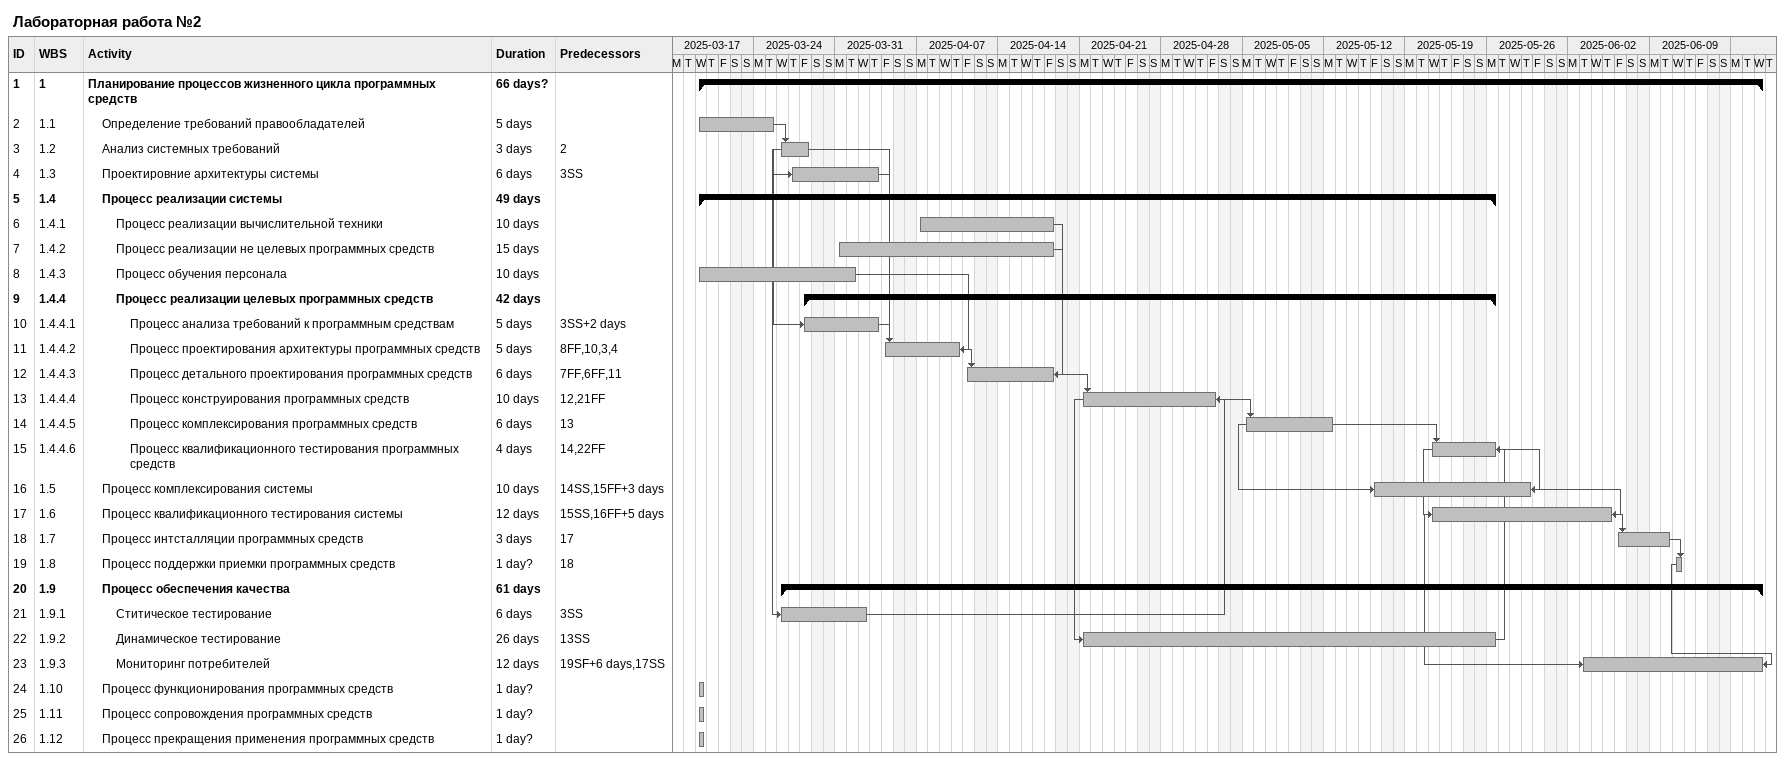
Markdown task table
Лабораторная работа №2

| ID | WBS | Task | Duration | Start | Finish | Predecessors |
|---|---|---|---|---|---|---|
| 1 | 1 | **Планирование процессов жизненного цикла программных средств** | 66d? | 2025-03-19 | 2025-06-18 |  |
| 2 | 1.1 | Определение требований правообладателей | 5d | 2025-03-19 | 2025-03-25 |  |
| 3 | 1.2 | Анализ системных требований | 3d | 2025-03-26 | 2025-03-28 | 2 |
| 4 | 1.3 | Проектировние архитектуры системы | 6d | 2025-03-27 | 2025-04-03 | 3SS |
| 5 | 1.4 | **Процесс реализации системы** | 49d | 2025-03-19 | 2025-05-26 |  |
| 6 | 1.4.1 | Процесс реализации вычислительной техники | 10d | 2025-04-07 | 2025-04-18 |  |
| 7 | 1.4.2 | Процесс реализации не целевых программных средств | 15d | 2025-03-31 | 2025-04-18 |  |
| 8 | 1.4.3 | Процесс обучения персонала | 10d | 2025-03-19 | 2025-04-01 |  |
| 9 | 1.4.4 | **Процесс реализации целевых программных средств** | 42d | 2025-03-28 | 2025-05-26 |  |
| 10 | 1.4.4.1 | Процесс анализа требований к программным средствам | 5d | 2025-03-28 | 2025-04-03 | 3SS+2d |
| 11 | 1.4.4.2 | Процесс проектирования архитектуры программных средств | 5d | 2025-04-04 | 2025-04-10 | 8FF, 10, 3, 4 |
| 12 | 1.4.4.3 | Процесс детального проектирования программных средств | 6d | 2025-04-11 | 2025-04-18 | 7FF, 6FF, 11 |
| 13 | 1.4.4.4 | Процесс конструирования программных средств | 10d | 2025-04-21 | 2025-05-02 | 12, 21FF |
| 14 | 1.4.4.5 | Процесс комплексирования программных средств | 6d | 2025-05-05 | 2025-05-12 | 13 |
| 15 | 1.4.4.6 | Процесс квалификационного тестирования программных средств | 4d | 2025-05-21 | 2025-05-26 | 14, 22FF |
| 16 | 1.5 | Процесс комплексирования системы | 10d | 2025-05-16 | 2025-05-29 | 14SS, 15FF+3d |
| 17 | 1.6 | Процесс квалификационного тестирования системы | 12d | 2025-05-21 | 2025-06-05 | 15SS, 16FF+5d |
| 18 | 1.7 | Процесс интсталляции программных средств | 3d | 2025-06-06 | 2025-06-10 | 17 |
| 19 | 1.8 | Процесс поддержки приемки программных средств | 1d? | 2025-06-11 | 2025-06-11 | 18 |
| 20 | 1.9 | **Процесс обеспечения качества** | 61d | 2025-03-26 | 2025-06-18 |  |
| 21 | 1.9.1 | Ститическое тестирование | 6d | 2025-03-26 | 2025-04-02 | 3SS |
| 22 | 1.9.2 | Динамическое тестирование | 26d | 2025-04-21 | 2025-05-26 | 13SS |
| 23 | 1.9.3 | Мониторинг потребителей | 12d | 2025-06-03 | 2025-06-18 | 19SF+6d, 17SS |
| 24 | 1.10 | Процесс функционирования программных средств | 1d? | 2025-03-19 | 2025-03-19 |  |
| 25 | 1.11 | Процесс сопровождения программных средств | 1d? | 2025-03-19 | 2025-03-19 |  |
| 26 | 1.12 | Процесс прекращения применения программных средств | 1d? | 2025-03-19 | 2025-03-19 |  |
